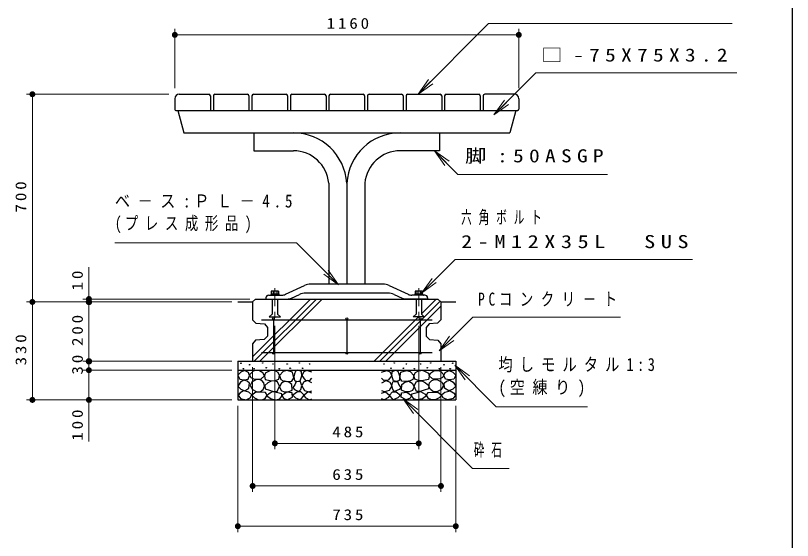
# Model space of a CAD drawing. Units: millimetres on the paper, with parts at other scales. Extents: x -365 to 0, y 0 to 257.
# Drawn here: x -131 to 0, y 51.1 to 139.5 of the extents above; entities that cross this region are included whole.
import ezdxf

# ---------------------------------------------------------------- set-up
doc = ezdxf.new("R2010")
doc.units = ezdxf.units.MM
doc.linetypes.add('USER2', pattern=[6, 3, -1, 1, -1])
doc.layers.add('LY_1', color=3, linetype='Continuous', lineweight=25)
doc.layers.add('LY_3', color=7, linetype='Continuous', lineweight=13)
doc.styles.add('ＭＳ ゴシック', font='')
doc.styles.get('ＭＳ ゴシック').set_extended_font_data('MS Gothic')

# ---------------------------------------------------------------- blocks, each defined once
blk = doc.blocks.new('filled_dot')
at = {"color": 0, "linetype": 'Continuous', "lineweight": -2, "const_width": 1.25}
blk.add_lwpolyline([(-0.625, 0, 1), (0.625, 0, 1)], format="xyb", close=True, dxfattribs=at)

msp = doc.modelspace()

# ---------------------------------------------------------------- linework, layer by layer
at = {"layer": 'LY_1', "color": 7, "lineweight": 13}
for p, q in [((-104.149, 127.273), (-104.149, 137.273)), ((-104.149, 136.273), (-46.149, 136.273)), ((-46.149, 127.273), (-46.149, 137.273)), ((-63.138, 126.273), (-61.37, 128.747)), ((-63.138, 126.273), (-61.016, 128.394)), ((-60.663, 128.04), (-63.138, 126.273)), ((-105.149, 126.273), (-129.164, 126.273)), ((-128.164, 91.273), (-128.164, 126.273)), ((-50.33, 122.782), (-48.562, 125.256)), ((-50.33, 122.782), (-48.208, 124.903)), ((-47.855, 124.549), (-50.33, 122.782)), ((-58.618, 114.273), (-60.385, 116.748)), ((-60.385, 116.748), (-57.91, 114.98)), ((-60.385, 116.748), (-58.264, 114.626)), ((-118.631, 91.273), (-118.631, 97.127)), ((-76.548, 94.18), (-79.023, 95.948)), ((-76.548, 94.18), (-78.669, 96.302)), ((-78.315, 96.655), (-76.548, 94.18)), ((-62.535, 92.772), (-60.767, 95.246)), ((-62.535, 92.772), (-60.414, 94.893)), ((-60.06, 94.539), (-62.535, 92.772)), ((-91.524, 91.773), (-119.631, 91.773)), ((-91.024, 82.021), (-81.272, 91.773)), ((-90.782, 81.273), (-80.282, 91.773)), ((-89.793, 81.273), (-79.293, 91.773)), ((-62.574, 89.258), (-60.059, 91.773)), ((-94.524, 91.273), (-129.164, 91.273)), ((-128.164, 74.773), (-128.164, 91.273)), ((-118.631, 81.273), (-118.631, 91.273)), ((-69.569, 81.273), (-59.422, 91.42)), ((-68.579, 81.273), (-59.274, 90.578)), ((-70.559, 81.273), (-63.059, 88.773)), ((-87.274, 87.273), (-87.274, 66.449)), ((-63.024, 87.273), (-63.024, 66.449)), ((-59.572, 83.037), (-57.805, 85.512)), ((-59.572, 83.037), (-57.451, 85.158)), ((-57.098, 84.805), (-59.572, 83.037)), ((-94.524, 81.273), (-119.631, 81.273)), ((-118.631, 79.773), (-118.631, 81.273)), ((-91.024, 80.273), (-91.024, 59.269)), ((-59.274, 80.273), (-59.274, 59.269)), ((-55.169, 78.145), (-56.937, 80.62)), ((-56.937, 80.62), (-54.462, 78.853)), ((-56.937, 80.62), (-54.816, 78.499)), ((-94.524, 79.773), (-119.631, 79.773)), ((-118.631, 67.768), (-118.631, 79.773)), ((-94.524, 74.773), (-129.164, 74.773)), ((-63.876, 72.457), (-65.643, 74.932)), ((-65.643, 74.932), (-63.169, 73.164)), ((-65.643, 74.932), (-63.522, 72.811)), ((-93.524, 73.773), (-93.524, 52.489)), ((-56.774, 73.773), (-56.774, 52.489)), ((-63.024, 67.449), (-87.274, 67.449)), ((-59.274, 60.269), (-91.024, 60.269)), ((-56.774, 53.489), (-93.524, 53.489))]:
    msp.add_line(p, q, dxfattribs=at)
at = {"layer": 'LY_1'}
for p, q in [((-103.399, 126.273), (-98.399, 126.273)), ((-98.149, 126.023), (-98.149, 123.523)), ((-97.649, 126.023), (-97.649, 123.523)), ((-97.399, 126.273), (-91.899, 126.273)), ((-91.649, 126.023), (-91.649, 123.523)), ((-91.149, 126.023), (-91.149, 123.523)), ((-90.899, 126.273), (-85.399, 126.273)), ((-85.149, 126.023), (-85.149, 123.523)), ((-84.649, 126.023), (-84.649, 123.523)), ((-84.399, 126.273), (-78.899, 126.273)), ((-78.649, 126.023), (-78.649, 123.523)), ((-78.149, 126.023), (-78.149, 123.523)), ((-77.899, 126.273), (-72.399, 126.273)), ((-72.149, 126.023), (-72.149, 123.523)), ((-71.649, 126.023), (-71.649, 123.523)), ((-71.399, 126.273), (-65.899, 126.273)), ((-65.649, 126.023), (-65.649, 123.523)), ((-65.149, 126.023), (-65.149, 123.523)), ((-64.899, 126.273), (-59.399, 126.273)), ((-59.149, 126.023), (-59.149, 123.523)), ((-58.649, 126.023), (-58.649, 123.523)), ((-58.399, 126.273), (-52.899, 126.273)), ((-52.649, 126.023), (-52.649, 123.523)), ((-52.149, 126.023), (-52.149, 123.523)), ((-46.899, 126.273), (-51.899, 126.273)), ((-104.149, 125.523), (-104.149, 123.773)), ((-46.149, 125.523), (-46.149, 123.773)), ((-103.899, 123.523), (-46.399, 123.523)), ((-103.65, 123.522), (-102.645, 119.772)), ((-46.649, 123.522), (-47.654, 119.773)), ((-102.644, 119.773), (-47.654, 119.773)), ((-90.799, 119.773), (-90.799, 116.748)), ((-59.499, 119.773), (-59.499, 116.748)), ((-90.799, 116.748), (-84.159, 116.748)), ((-59.499, 116.748), (-66.139, 116.748)), ((-78.196, 111.273), (-78.177, 94.273)), ((-75.135, 111.272), (-75.147, 94.273)), ((-72.102, 111.273), (-72.121, 94.273)), ((-86.668, 93.088), (-87.88, 93.088)), ((-87.88, 93.088), (-87.88, 92.638)), ((-87.577, 93.088), (-87.577, 92.638)), ((-86.971, 93.088), (-86.971, 92.638)), ((-86.668, 93.088), (-86.668, 92.638)), ((-85.474, 92.561), (-82.273, 94.042)), ((-69.074, 94.273), (-81.224, 94.273)), ((-68.025, 94.042), (-64.824, 92.561)), ((-62.418, 93.088), (-63.63, 93.088)), ((-63.63, 93.088), (-63.63, 92.638)), ((-63.327, 93.088), (-63.327, 92.638)), ((-62.721, 93.088), (-62.721, 92.638)), ((-62.418, 93.088), (-62.418, 92.638)), ((-90.524, 91.773), (-91.024, 91.273)), ((-90.524, 91.773), (-59.774, 91.773)), ((-88.774, 91.973), (-88.774, 91.773)), ((-88.774, 91.773), (-85.127, 91.773)), ((-88.324, 92.423), (-86.104, 92.423)), ((-87.995, 92.452), (-87.953, 92.493)), ((-87.924, 92.638), (-86.624, 92.638)), ((-87.924, 92.638), (-87.924, 92.523)), ((-87.924, 92.523), (-86.624, 92.523)), ((-87.724, 91.773), (-87.724, 89.223)), ((-86.824, 91.773), (-86.824, 89.223)), ((-86.624, 92.638), (-86.624, 92.523)), ((-86.595, 92.493), (-86.553, 92.452)), ((-84.498, 91.911), (-83.134, 92.542)), ((-68.213, 92.773), (-82.085, 92.773)), ((-67.164, 92.542), (-65.8, 91.911)), ((-61.524, 91.773), (-65.171, 91.773)), ((-61.974, 92.423), (-64.194, 92.423)), ((-63.703, 92.493), (-63.745, 92.452)), ((-63.674, 92.638), (-62.374, 92.638)), ((-63.674, 92.638), (-63.674, 92.523)), ((-62.415, 92.523), (-63.633, 92.523)), ((-63.474, 91.773), (-63.474, 89.223)), ((-62.574, 91.773), (-62.574, 89.223)), ((-62.374, 92.638), (-62.374, 92.523)), ((-62.303, 92.452), (-62.345, 92.493)), ((-61.524, 91.973), (-61.524, 91.773)), ((-59.774, 91.773), (-59.274, 91.273)), ((-93.524, 91.273), (-91.024, 91.273)), ((-91.024, 91.273), (-91.024, 88.273)), ((-59.274, 91.273), (-59.274, 88.273)), ((-59.274, 91.273), (-56.774, 91.273)), ((-88.224, 88.773), (-87.724, 89.223)), ((-86.824, 89.223), (-86.324, 88.773)), ((-63.474, 89.223), (-63.974, 88.773)), ((-62.074, 88.772), (-62.574, 89.222)), ((-91.024, 88.273), (-90.468, 87.717)), ((-89.524, 88.273), (-60.774, 88.273)), ((-88.224, 88.773), (-86.324, 88.773)), ((-87.524, 88.273), (-87.524, 82.773)), ((-75.149, 88.273), (-75.149, 82.773)), ((-62.074, 88.773), (-63.974, 88.773)), ((-62.774, 88.273), (-62.774, 82.773)), ((-59.274, 88.273), (-59.83, 87.717)), ((-90.468, 87.717), (-89.022, 87.572)), ((-89.021, 87.572), (-88.524, 86.964)), ((-88.524, 86.964), (-88.524, 85.523)), ((-61.276, 87.572), (-61.774, 86.964)), ((-61.774, 86.964), (-61.774, 85.523)), ((-59.83, 87.717), (-61.277, 87.572)), ((-88.524, 85.522), (-89.08, 84.967)), ((-61.774, 85.523), (-61.219, 84.967)), ((-90.527, 84.822), (-91.024, 84.214)), ((-91.024, 84.214), (-91.024, 81.273)), ((-89.08, 84.967), (-90.527, 84.822)), ((-61.218, 84.967), (-59.772, 84.822)), ((-59.772, 84.822), (-59.274, 84.214)), ((-59.274, 84.214), (-59.274, 81.273)), ((-89.524, 82.773), (-60.774, 82.773)), ((-93.524, 81.273), (-56.774, 81.273)), ((-93.524, 81.273), (-93.524, 74.773)), ((-56.774, 81.273), (-56.774, 74.773)), ((-93.524, 79.773), (-56.774, 79.773)), ((-93.524, 74.773), (-56.774, 74.773))]:
    msp.add_line(p, q, dxfattribs=at)
at = {"layer": 'LY_1', "color": 7, "linetype": 'USER2', "lineweight": 13}
for p, q in [((-87.274, 93.588), (-87.274, 88.273)), ((-63.024, 93.588), (-63.024, 88.273))]:
    msp.add_line(p, q, dxfattribs=at)
at = {"layer": 'LY_1', "color": 7, "lineweight": 13}
for points in [[(-63.138, 126.273), (-51.241, 138.169), (-10.186, 138.169)], [(-50.33, 122.782), (-43.259, 129.853), (-9.374, 129.853)], [(-60.385, 116.748), (-56.413, 112.775), (-31.199, 112.775)], [(-76.548, 94.18), (-83.619, 101.251), (-114.248, 101.251)], [(-62.535, 92.772), (-56.878, 98.428), (-16.869, 98.428)], [(-59.572, 83.037), (-53.916, 88.694), (-29.012, 88.694)], [(-56.937, 80.62), (-49.937, 73.62), (-34.582, 73.62)], [(-65.643, 74.932), (-53.95, 63.238), (-47.741, 63.238)]]:
    msp.add_lwpolyline(points, dxfattribs=at)
at = {"layer": 'LY_1'}
for points in [[(-92.402, 79.743), (-93.035, 79.442), (-93.51, 78.966), (-93.209, 78.269), (-92.481, 78.127), (-91.784, 78.285), (-91.53, 78.871), (-91.72, 79.378)], [(-90.43, 79.747), (-90.957, 79.612), (-91.539, 78.977), (-91.309, 78.558), (-90.852, 78.32), (-90.336, 78.247), (-89.592, 78.315), (-89.025, 78.855), (-89.309, 79.355), (-89.842, 79.666)], [(-87.839, 79.757), (-88.376, 79.534), (-88.922, 79.265), (-89.039, 78.764), (-88.904, 78.2), (-88.081, 78.039), (-87.356, 77.994), (-86.631, 78.254), (-86.479, 78.862), (-86.712, 79.373), (-87.114, 79.596)], [(-85.22, 79.731), (-85.85, 79.57), (-86.48, 78.903), (-86.295, 78.186), (-85.855, 77.97), (-85.294, 77.901), (-84.428, 77.926), (-84.095, 78.495), (-84.28, 79.459)], [(-83.947, 79.182), (-84.083, 78.658), (-83.956, 78.027), (-83.586, 77.9), (-83.036, 77.991), (-82.729, 78.803), (-82.81, 79.561), (-83.424, 79.769), (-83.776, 79.588)], [(-66.351, 79.182), (-66.216, 78.658), (-66.342, 78.027), (-66.712, 77.9), (-67.262, 77.991), (-67.569, 78.803), (-67.488, 79.561), (-66.874, 79.769), (-66.522, 79.588)], [(-65.079, 79.731), (-64.448, 79.57), (-63.818, 78.903), (-64.003, 78.186), (-64.443, 77.97), (-65.004, 77.901), (-65.87, 77.926), (-66.203, 78.495), (-66.018, 79.459)], [(-62.459, 79.757), (-61.922, 79.534), (-61.376, 79.265), (-61.259, 78.764), (-61.394, 78.2), (-62.217, 78.039), (-62.942, 77.994), (-63.667, 78.254), (-63.819, 78.862), (-63.586, 79.373), (-63.184, 79.596)], [(-59.868, 79.747), (-59.341, 79.612), (-58.76, 78.977), (-58.989, 78.558), (-59.447, 78.32), (-59.962, 78.247), (-60.706, 78.315), (-61.273, 78.855), (-60.989, 79.355), (-60.456, 79.666)], [(-57.897, 79.743), (-57.263, 79.442), (-56.788, 78.966), (-57.089, 78.269), (-57.817, 78.127), (-58.514, 78.285), (-58.768, 78.871), (-58.578, 79.378)], [(-92.528, 78.095), (-93.067, 77.746), (-93.51, 77.065), (-93.004, 76.606), (-92.338, 76.289), (-91.641, 76.733), (-91.562, 77.572), (-91.97, 77.935)], [(-91.066, 76.531), (-90.444, 76.186), (-89.768, 76.139), (-89.255, 76.5), (-89.011, 77.098), (-89.123, 77.636), (-89.471, 78.044), (-89.937, 78.209), (-90.471, 78.152), (-91.161, 77.783), (-91.457, 77.206)], [(-87.89, 77.927), (-88.444, 77.629), (-88.971, 77.21), (-88.917, 76.656), (-88.173, 76.386), (-87.538, 76.17), (-86.889, 76.197), (-86.484, 77.062), (-86.835, 77.819), (-87.339, 77.983)], [(-85.606, 77.919), (-86.15, 77.61), (-86.483, 76.992), (-86.211, 76.374), (-85.686, 76.125), (-85.049, 76.127), (-84.357, 76.423), (-84.419, 77.35), (-84.942, 77.773)], [(-83.694, 77.85), (-83.929, 77.33), (-84.251, 76.873), (-83.991, 76.502), (-83.212, 76.168), (-82.885, 76.529), (-82.755, 77.157), (-82.94, 77.812)], [(-66.604, 77.85), (-66.369, 77.33), (-66.047, 76.873), (-66.307, 76.502), (-67.086, 76.168), (-67.413, 76.529), (-67.543, 77.157), (-67.358, 77.812)], [(-64.692, 77.919), (-64.148, 77.61), (-63.815, 76.992), (-64.087, 76.374), (-64.612, 76.125), (-65.249, 76.127), (-65.941, 76.423), (-65.879, 77.35), (-65.356, 77.773)], [(-62.408, 77.927), (-61.854, 77.629), (-61.327, 77.21), (-61.381, 76.656), (-62.125, 76.386), (-62.76, 76.17), (-63.409, 76.197), (-63.814, 77.062), (-63.463, 77.819), (-62.959, 77.983)], [(-59.233, 76.531), (-59.854, 76.186), (-60.53, 76.139), (-61.043, 76.5), (-61.287, 77.098), (-61.175, 77.636), (-60.827, 78.044), (-60.361, 78.209), (-59.827, 78.152), (-59.137, 77.783), (-58.841, 77.206)], [(-57.77, 78.095), (-57.231, 77.746), (-56.788, 77.065), (-57.295, 76.606), (-57.96, 76.289), (-58.657, 76.733), (-58.736, 77.572), (-58.328, 77.935)], [(-92.569, 76.298), (-93.138, 75.979), (-93.476, 75.557), (-93.072, 74.991), (-92.13, 74.787), (-91.414, 75.107), (-91.141, 75.612), (-91.68, 76.067)], [(-89.714, 76.091), (-90.498, 76.051), (-91.16, 75.578), (-90.728, 75.118), (-90.038, 74.807), (-89.473, 74.799), (-88.93, 75.023), (-88.592, 75.551), (-88.849, 76.037)], [(-87.599, 76.183), (-88.369, 75.764), (-88.612, 75.467), (-87.923, 74.98), (-86.977, 74.791), (-86.447, 74.975), (-86.099, 75.399), (-86.126, 75.818), (-86.991, 76.048)], [(-85.277, 76.075), (-86.08, 75.518), (-85.822, 75.074), (-85.178, 74.801), (-84.3, 75.209), (-84.387, 75.951)], [(-83.459, 76.139), (-84.226, 75.57), (-83.781, 75.1), (-82.965, 74.791), (-82.334, 75.546), (-82.878, 76.114)], [(-66.839, 76.139), (-66.072, 75.57), (-66.517, 75.1), (-67.333, 74.791), (-67.964, 75.546), (-67.42, 76.114)], [(-65.021, 76.075), (-64.218, 75.518), (-64.476, 75.074), (-65.12, 74.801), (-65.998, 75.209), (-65.911, 75.951)], [(-62.699, 76.183), (-61.929, 75.764), (-61.686, 75.467), (-62.375, 74.98), (-63.321, 74.791), (-63.851, 74.975), (-64.199, 75.399), (-64.172, 75.818), (-63.307, 76.048)], [(-60.584, 76.091), (-59.8, 76.051), (-59.138, 75.578), (-59.57, 75.118), (-60.26, 74.807), (-60.825, 74.799), (-61.368, 75.023), (-61.706, 75.551), (-61.449, 76.037)], [(-57.729, 76.298), (-57.16, 75.979), (-56.822, 75.557), (-57.226, 74.991), (-58.168, 74.787), (-58.884, 75.107), (-59.157, 75.612), (-58.618, 76.067)]]:
    msp.add_lwpolyline(points, close=True, dxfattribs=at)
for points in [[(-81.024, 79.437), (-81.879, 79.754), (-82.418, 79.485), (-82.735, 78.883), (-82.149, 78.123), (-81.372, 78.059), (-81.024, 78.455)], [(-69.274, 79.437), (-68.419, 79.754), (-67.88, 79.485), (-67.563, 78.883), (-68.149, 78.123), (-68.926, 78.059), (-69.274, 78.455)], [(-81.04, 77.631), (-81.8, 78.027), (-82.434, 77.774), (-82.735, 77.124), (-82.291, 76.348), (-81.531, 76.111), (-81.04, 76.317)], [(-69.258, 77.631), (-68.498, 78.027), (-67.864, 77.774), (-67.563, 77.124), (-68.007, 76.348), (-68.767, 76.111), (-69.258, 76.317)], [(-81.024, 75.905), (-81.689, 76.111), (-82.339, 75.556), (-82.165, 75.16), (-81.436, 74.796), (-81.024, 74.954)], [(-69.274, 75.905), (-68.609, 76.111), (-67.959, 75.556), (-68.133, 75.16), (-68.862, 74.796), (-69.274, 74.954)]]:
    msp.add_lwpolyline(points, dxfattribs=at)
for centre, radius in [((-87.524, 88.423), 0.15), ((-75.149, 88.423), 0.15), ((-62.774, 88.423), 0.15), ((-87.524, 82.623), 0.15), ((-75.149, 82.623), 0.15), ((-62.774, 82.623), 0.15), ((-93.004, 80.945), 0.05), ((-92.584, 80.022), 0.05), ((-91.536, 80.693), 0.05), ((-90.781, 80.022), 0.05), ((-89.313, 80.987), 0.05), ((-88.726, 80.19), 0.05), ((-87.593, 80.819), 0.05), ((-86.544, 80.022), 0.05), ((-85.202, 80.819), 0.05), ((-84.699, 80.106), 0.05), ((-83.147, 80.987), 0.05), ((-82.602, 80.106), 0.05), ((-81.427, 80.819), 0.05), ((-68.871, 80.819), 0.05), ((-67.696, 80.106), 0.05), ((-67.151, 80.987), 0.05), ((-65.599, 80.106), 0.05), ((-65.096, 80.819), 0.05), ((-63.754, 80.022), 0.05), ((-62.705, 80.819), 0.05), ((-61.573, 80.19), 0.05), ((-60.985, 80.987), 0.05), ((-59.517, 80.022), 0.05), ((-58.762, 80.693), 0.05), ((-57.714, 80.022), 0.05), ((-57.294, 80.945), 0.05)]:
    msp.add_circle(centre, radius, dxfattribs=at)
for centre, radius, start, end in [((-103.399, 125.523), 0.75, 89.99998, 179.99996), ((-98.399, 126.023), 0.25, 0, 89.99998), ((-97.399, 126.023), 0.25, 89.99998, 179.99996), ((-91.899, 126.023), 0.25, 0, 89.99998), ((-90.899, 126.023), 0.25, 89.99998, 179.99996), ((-85.399, 126.023), 0.25, 0, 89.99998), ((-84.399, 126.023), 0.25, 89.99998, 179.99996), ((-78.899, 126.023), 0.25, 0, 89.99998), ((-77.899, 126.023), 0.25, 89.99998, 179.99996), ((-72.399, 126.023), 0.25, 0, 89.99998), ((-71.399, 126.023), 0.25, 89.99998, 179.99996), ((-65.899, 126.023), 0.25, 0, 89.99998), ((-64.899, 126.023), 0.25, 89.99998, 179.99996), ((-59.399, 126.023), 0.25, 0, 89.99998), ((-58.399, 126.023), 0.25, 89.99998, 179.99996), ((-52.899, 126.023), 0.25, 0, 89.99998), ((-51.899, 126.023), 0.25, 89.99998, 179.99996), ((-46.899, 125.523), 0.75, 0, 89.99998), ((-103.899, 123.773), 0.25, 179.99998, 270.00002), ((-46.399, 123.773), 0.25, 269.99996, 0), ((-84.159, 110.763), 9.01, 3.24496, 89.99998), ((-66.139, 110.763), 9.01, 89.99998, 176.75501), ((-84.159, 110.763), 5.985, 4.88837, 89.99998), ((-66.139, 110.763), 5.985, 89.99998, 175.1116), ((-81.224, 91.773), 2.5, 89.99998, 114.8206), ((-69.074, 91.773), 2.5, 65.17946, 89.99998), ((-88.324, 91.973), 0.45, 89.99998, 179.99996), ((-88.065, 92.523), 0.1, 270.00002, 315.00046), ((-87.883, 92.423), 0.1, 89.99998, 135.00001), ((-86.665, 92.423), 0.1, 45, 89.99998), ((-86.483, 92.523), 0.1, 224.99999, 270.00002), ((-86.104, 93.923), 1.5, 270.00002, 294.82059), ((-85.127, 93.273), 1.5, 270.00002, 294.82057), ((-82.085, 90.273), 2.5, 89.99998, 114.8206), ((-68.213, 90.273), 2.5, 65.17946, 89.99998), ((-65.171, 93.273), 1.5, 245.17947, 270.00002), ((-64.194, 93.923), 1.5, 245.1794, 270.00002), ((-63.815, 92.523), 0.1, 269.99996, 315), ((-63.633, 92.423), 0.1, 89.99998, 134.99996), ((-62.415, 92.423), 0.1, 44.99995, 89.99998), ((-62.233, 92.523), 0.1, 224.99952, 269.99996), ((-61.974, 91.973), 0.45, 0, 89.99998)]:
    msp.add_arc(centre, radius, start, end, dxfattribs=at)
at = {"layer": 'LY_3', "color": 20, "lineweight": 25}
msp.add_line((0, 0), (0, 257), dxfattribs=at)

# ---------------------------------------------------------------- block references
at = {"layer": 'LY_1', "color": 7, "lineweight": 13, "xscale": 0.4, "yscale": 0.4}
for p in [(-104.149, 136.273), (-87.274, 67.449), (-91.024, 60.269), (-93.524, 53.489)]:
    msp.add_blockref('filled_dot', p, dxfattribs=at)
at = {"layer": 'LY_1', "color": 7, "lineweight": 13}
for p, xscale, yscale, rotation in [((-46.149, 136.273), 0.4, 0.4, 180), ((-128.164, 126.273), 0.4, 0.4, 270), ((-128.164, 91.273), 0.4, 0.4, 90), ((-128.164, 91.273), 0.4, 0.4, 270), ((-118.631, 91.273), 0.431, 0.431, 270), ((-118.631, 91.773), 0.4, 0.4, 270), ((-118.631, 91.273), 0.4, 0.4, 90), ((-118.631, 81.273), 0.431, 0.431, 270), ((-118.631, 79.773), 0.4, 0.4, 270), ((-128.164, 74.773), 0.4, 0.4, 90), ((-118.631, 74.773), 0.4, 0.4, 90), ((-63.024, 67.449), 0.4, 0.4, 180), ((-59.274, 60.269), 0.4, 0.4, 180), ((-56.774, 53.489), 0.4, 0.4, 180)]:
    msp.add_blockref('filled_dot', p, dxfattribs=dict(at, xscale=xscale, yscale=yscale, rotation=rotation))

# ---------------------------------------------------------------- texts
at = {"layer": 'LY_1', "color": 7, "style": 'ＭＳ ゴシック'}
for s, insert, char_height, attachment_point in [('\\T1.33;\\W1.15;1160', (-74.728, 137.273), 1.833, 8), ('\\T1.5;\\W1.2;□-75X75X3.2', (-42.374, 132.853), 2.199, 4), ('\\T1.5;\\W1.2;脚:50ASGP', (-55.199, 115.775), 2.199, 4), ('\\T1.5;\\W0.85;ベ－ス:ＰＬ－4.5', (-114.248, 108.251), 2.199, 4), ('\\T1.64;\\W0.6;六角ボルト', (-55.869, 105.428), 2.199, 4), ('\\T1.5;\\W0.75;(プレス成形品)', (-114.248, 104.251), 2.199, 4), ('\\T1.5;\\W1.25;2-M12X35L\u3000SUS', (-55.869, 101.428), 2.199, 4), ('\\T1.57;\\W0.75;PCコンクリ－ト', (-53.012, 91.694), 2.199, 4), ('\\T1.5;\\W0.8;均しモルタル1:3', (-49.582, 80.62), 2.199, 4), ('\\T1.5;\\W0.85;(空練り)', (-49.582, 76.62), 2.199, 4), ('\\T1.33;\\W1.15;485', (-74.732, 68.449), 1.833, 8), ('\\T1.64;\\W0.6;砕石', (-53.741, 66.238), 2.199, 4), ('\\T1.33;\\W1.15;635', (-74.732, 61.269), 1.833, 8), ('\\T1.33;\\W1.15;735', (-74.732, 54.489), 1.833, 8)]:
    msp.add_mtext(s, dxfattribs=dict(at, insert=insert, char_height=char_height, attachment_point=attachment_point))
at = {"layer": 'LY_1', "color": 7, "char_height": 1.833, "attachment_point": 8, "rotation": 90, "style": 'ＭＳ ゴシック'}
for s, insert in [('\\T1.33;\\W1.15;700', (-129.164, 109.214)), ('\\T1.34;\\W1.15;10', (-119.631, 95.127)), ('\\T1.33;\\W1.15;200', (-119.631, 86.714)), ('\\T1.33;\\W1.15;330', (-129.164, 83.438)), ('\\T1.34;\\W1.15;30', (-119.631, 80.95)), ('\\T1.33;\\W1.15;100', (-119.631, 70.768))]:
    msp.add_mtext(s, dxfattribs=dict(at, insert=insert))

doc.saveas('drawing.dxf')
